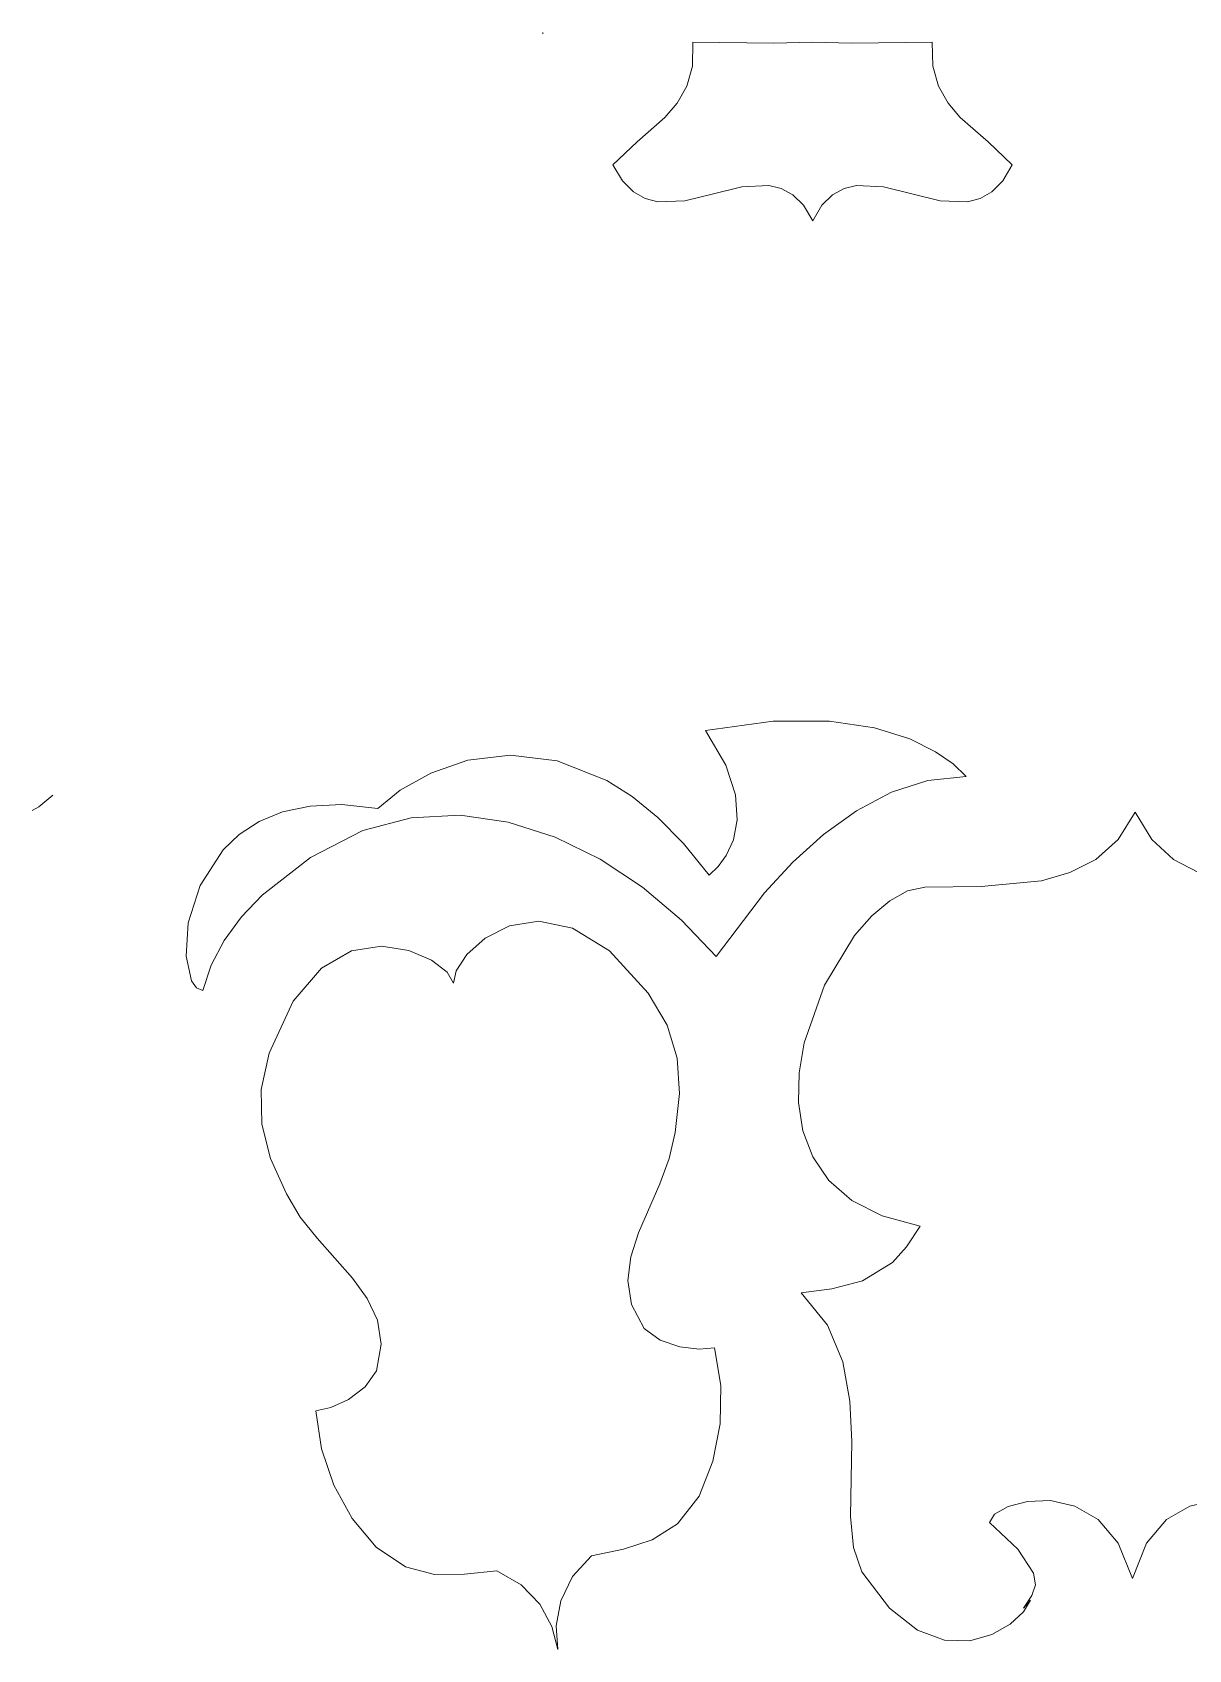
# Model space of a CAD drawing. Header units: millimetres. Extents: x -177 to 176, y -151 to 151.
# Drawn here: x -51.6 to -6.7, y -15.4 to 47.3 of the extents above; entities that cross this region are included whole.
import ezdxf

# ---------------------------------------------------------------- set-up
doc = ezdxf.new("R2010")
doc.units = ezdxf.units.MM
doc.header["$MEASUREMENT"] = 0
doc.layers.add('layer 1', color=7, linetype='Continuous')

msp = doc.modelspace()

# ---------------------------------------------------------------- linework, layer by layer
at = {"layer": 'layer 1', "color": 1, "lineweight": 9}
msp.add_open_spline([(-31.8044, 47.3169), (-31.8044, 47.3169), (-31.8044, 47.262), (-31.8044, 47.262)], degree=3, dxfattribs=at)
for points, knots in [([(-21.3366, 40.0088), (-21.3366, 40.0088), (-20.9756, 40.6065), (-20.9756, 40.6065), (-20.9756, 40.6065), (-20.9756, 40.6065), (-20.5668, 41.0165), (-20.5668, 41.0165), (-20.5668, 41.0165), (-20.5668, 41.0165), (-20.117, 41.2656), (-20.117, 41.2656), (-20.117, 41.2656), (-20.117, 41.2656), (-19.6329, 41.3813), (-19.6329, 41.3813), (-19.6329, 41.3813), (-19.6329, 41.3813), (-18.5884, 41.3195), (-18.5884, 41.3195), (-18.5884, 41.3195), (-18.5884, 41.3195), (-17.4872, 41.0472), (-17.4872, 41.0472), (-17.4872, 41.0472), (-17.4872, 41.0472), (-16.3827, 40.7809), (-16.3827, 40.7809), (-16.3827, 40.7809), (-16.3827, 40.7809), (-15.3293, 40.7368), (-15.3293, 40.7368), (-15.3293, 40.7368), (-15.3293, 40.7368), (-14.8381, 40.8655), (-14.8381, 40.8655), (-14.8381, 40.8655), (-14.8381, 40.8655), (-14.3799, 41.1308), (-14.3799, 41.1308), (-14.3799, 41.1308), (-14.3799, 41.1308), (-13.9613, 41.5596), (-13.9613, 41.5596), (-13.9613, 41.5596), (-13.9613, 41.5596), (-13.589, 42.1794), (-13.589, 42.1794), (-13.589, 42.1794), (-13.589, 42.1794), (-14.5275, 43.0745), (-14.5275, 43.0745), (-14.5275, 43.0745), (-14.5275, 43.0745), (-15.6085, 44.0145), (-15.6085, 44.0145), (-15.6085, 44.0145), (-15.6085, 44.0145), (-16.085, 44.5719), (-16.085, 44.5719), (-16.085, 44.5719), (-16.085, 44.5719), (-16.456, 45.2252), (-16.456, 45.2252), (-16.456, 45.2252), (-16.456, 45.2252), (-16.6745, 46.0027), (-16.6745, 46.0027), (-16.6745, 46.0027), (-16.6745, 46.0027), (-16.6934, 46.9322), (-16.6934, 46.9322), (-16.6934, 46.9322), (-16.6934, 46.9322), (-19.8325, 46.8959), (-19.8325, 46.8959), (-19.8325, 46.8959), (-19.8325, 46.8959), (-21.3366, 46.9322), (-21.3366, 46.9322), (-21.3366, 46.9322), (-21.3366, 46.9322), (-22.8427, 46.8959), (-22.8427, 46.8959), (-22.8427, 46.8959), (-22.8427, 46.8959), (-25.9839, 46.9322), (-25.9839, 46.9322), (-25.9839, 46.9322), (-25.9839, 46.9322), (-26.003, 46.0027), (-26.003, 46.0027), (-26.003, 46.0027), (-26.003, 46.0027), (-26.2215, 45.2252), (-26.2215, 45.2252), (-26.2215, 45.2252), (-26.2215, 45.2252), (-26.5926, 44.5719), (-26.5926, 44.5719), (-26.5926, 44.5719), (-26.5926, 44.5719), (-27.069, 44.0145), (-27.069, 44.0145), (-27.069, 44.0145), (-27.069, 44.0145), (-28.1502, 43.0745), (-28.1502, 43.0745), (-28.1502, 43.0745), (-28.1502, 43.0745), (-29.0886, 42.1794), (-29.0886, 42.1794), (-29.0886, 42.1794), (-29.0886, 42.1794), (-28.7161, 41.5596), (-28.7161, 41.5596), (-28.7161, 41.5596), (-28.7161, 41.5596), (-28.2974, 41.1308), (-28.2974, 41.1308), (-28.2974, 41.1308), (-28.2974, 41.1308), (-27.839, 40.8655), (-27.839, 40.8655), (-27.839, 40.8655), (-27.839, 40.8655), (-27.3477, 40.7368), (-27.3477, 40.7368), (-27.3477, 40.7368), (-27.3477, 40.7368), (-26.2935, 40.7809), (-26.2935, 40.7809), (-26.2935, 40.7809), (-26.2935, 40.7809), (-25.1883, 41.0472), (-25.1883, 41.0472), (-25.1883, 41.0472), (-25.1883, 41.0472), (-24.0861, 41.3195), (-24.0861, 41.3195), (-24.0861, 41.3195), (-24.0861, 41.3195), (-23.041, 41.3813), (-23.041, 41.3813), (-23.041, 41.3813), (-23.041, 41.3813), (-22.5567, 41.2656), (-22.5567, 41.2656), (-22.5567, 41.2656), (-22.5567, 41.2656), (-22.1064, 41.0165), (-22.1064, 41.0165), (-22.1064, 41.0165), (-22.1064, 41.0165), (-21.6975, 40.6065), (-21.6975, 40.6065), (-21.6975, 40.6065), (-21.6975, 40.6065), (-21.3366, 40.0088), (-21.3366, 40.0088), (-21.3366, 40.0088), (-21.3366, 40.0088), (-21.3366, 40.0088), (-21.3366, 40.0088)], [0, 0, 0, 0, 0.0238095, 0.0238095, 0.0238095, 0.0238095, 0.047619, 0.047619, 0.047619, 0.047619, 0.0714286, 0.0714286, 0.0714286, 0.0714286, 0.0952381, 0.0952381, 0.0952381, 0.0952381, 0.1190476, 0.1190476, 0.1190476, 0.1190476, 0.1428571, 0.1428571, 0.1428571, 0.1428571, 0.1666667, 0.1666667, 0.1666667, 0.1666667, 0.1904762, 0.1904762, 0.1904762, 0.1904762, 0.2142857, 0.2142857, 0.2142857, 0.2142857, 0.2380952, 0.2380952, 0.2380952, 0.2380952, 0.2619048, 0.2619048, 0.2619048, 0.2619048, 0.2857143, 0.2857143, 0.2857143, 0.2857143, 0.3095238, 0.3095238, 0.3095238, 0.3095238, 0.3333333, 0.3333333, 0.3333333, 0.3333333, 0.3571429, 0.3571429, 0.3571429, 0.3571429, 0.3809524, 0.3809524, 0.3809524, 0.3809524, 0.4047619, 0.4047619, 0.4047619, 0.4047619, 0.4285714, 0.4285714, 0.4285714, 0.4285714, 0.452381, 0.452381, 0.452381, 0.452381, 0.4761905, 0.4761905, 0.4761905, 0.4761905, 0.5, 0.5, 0.5, 0.5, 0.5238095, 0.5238095, 0.5238095, 0.5238095, 0.547619, 0.547619, 0.547619, 0.547619, 0.5714286, 0.5714286, 0.5714286, 0.5714286, 0.5952381, 0.5952381, 0.5952381, 0.5952381, 0.6190476, 0.6190476, 0.6190476, 0.6190476, 0.6428571, 0.6428571, 0.6428571, 0.6428571, 0.6666667, 0.6666667, 0.6666667, 0.6666667, 0.6904762, 0.6904762, 0.6904762, 0.6904762, 0.7142857, 0.7142857, 0.7142857, 0.7142857, 0.7380952, 0.7380952, 0.7380952, 0.7380952, 0.7619048, 0.7619048, 0.7619048, 0.7619048, 0.7857143, 0.7857143, 0.7857143, 0.7857143, 0.8095238, 0.8095238, 0.8095238, 0.8095238, 0.8333333, 0.8333333, 0.8333333, 0.8333333, 0.8571429, 0.8571429, 0.8571429, 0.8571429, 0.8809524, 0.8809524, 0.8809524, 0.8809524, 0.9047619, 0.9047619, 0.9047619, 0.9047619, 0.9285714, 0.9285714, 0.9285714, 0.9285714, 0.952381, 0.952381, 0.952381, 0.952381, 1, 1, 1, 1]), ([(-15.3852, 18.4433), (-15.3852, 18.4433), (-16.8635, 18.2932), (-16.8635, 18.2932), (-16.8635, 18.2932), (-16.8635, 18.2932), (-18.2837, 17.8356), (-18.2837, 17.8356), (-18.2837, 17.8356), (-18.2837, 17.8356), (-19.6372, 17.1214), (-19.6372, 17.1214), (-19.6372, 17.1214), (-19.6372, 17.1214), (-20.9144, 16.2005), (-20.9144, 16.2005), (-20.9144, 16.2005), (-20.9144, 16.2005), (-22.1068, 15.1241), (-22.1068, 15.1241), (-22.1068, 15.1241), (-22.1068, 15.1241), (-23.205, 13.9421), (-23.205, 13.9421), (-23.205, 13.9421), (-23.205, 13.9421), (-25.0836, 11.4646), (-25.0836, 11.4646), (-25.0836, 11.4646), (-25.0836, 11.4646), (-26.4309, 12.8806), (-26.4309, 12.8806), (-26.4309, 12.8806), (-26.4309, 12.8806), (-27.9404, 14.1529), (-27.9404, 14.1529), (-27.9404, 14.1529), (-27.9404, 14.1529), (-29.5832, 15.2384), (-29.5832, 15.2384), (-29.5832, 15.2384), (-29.5832, 15.2384), (-31.3305, 16.0941), (-31.3305, 16.0941), (-31.3305, 16.0941), (-31.3305, 16.0941), (-33.1539, 16.6768), (-33.1539, 16.6768), (-33.1539, 16.6768), (-33.1539, 16.6768), (-35.0244, 16.9433), (-35.0244, 16.9433), (-35.0244, 16.9433), (-35.0244, 16.9433), (-36.9138, 16.8505), (-36.9138, 16.8505), (-36.9138, 16.8505), (-36.9138, 16.8505), (-38.7931, 16.3551), (-38.7931, 16.3551), (-38.7931, 16.3551), (-38.7931, 16.3551), (-40.8219, 15.3077), (-40.8219, 15.3077), (-40.8219, 15.3077), (-40.8219, 15.3077), (-42.7014, 13.8481), (-42.7014, 13.8481), (-42.7014, 13.8481), (-42.7014, 13.8481), (-43.5061, 12.9992), (-43.5061, 12.9992), (-43.5061, 12.9992), (-43.5061, 12.9992), (-44.1787, 12.0897), (-44.1787, 12.0897), (-44.1787, 12.0897), (-44.1787, 12.0897), (-44.6882, 11.134), (-44.6882, 11.134), (-44.6882, 11.134), (-44.6882, 11.134), (-45.0021, 10.146), (-45.0021, 10.146), (-45.0021, 10.146), (-45.0021, 10.146), (-45.2469, 10.2516), (-45.2469, 10.2516), (-45.2469, 10.2516), (-45.2469, 10.2516), (-45.4431, 10.5257), (-45.4431, 10.5257), (-45.4431, 10.5257), (-45.4431, 10.5257), (-45.6557, 11.4727), (-45.6557, 11.4727), (-45.6557, 11.4727), (-45.6557, 11.4727), (-45.5695, 12.7755), (-45.5695, 12.7755), (-45.5695, 12.7755), (-45.5695, 12.7755), (-45.1151, 14.2217), (-45.1151, 14.2217), (-45.1151, 14.2217), (-45.1151, 14.2217), (-44.2222, 15.5998), (-44.2222, 15.5998), (-44.2222, 15.5998), (-44.2222, 15.5998), (-43.5897, 16.1971), (-43.5897, 16.1971), (-43.5897, 16.1971), (-43.5897, 16.1971), (-42.8214, 16.6979), (-42.8214, 16.6979), (-42.8214, 16.6979), (-42.8214, 16.6979), (-41.9086, 17.0758), (-41.9086, 17.0758), (-41.9086, 17.0758), (-41.9086, 17.0758), (-40.8427, 17.3042), (-40.8427, 17.3042), (-40.8427, 17.3042), (-40.8427, 17.3042), (-39.6149, 17.3567), (-39.6149, 17.3567), (-39.6149, 17.3567), (-39.6149, 17.3567), (-38.2161, 17.2069), (-38.2161, 17.2069), (-38.2161, 17.2069), (-38.2161, 17.2069), (-37.3434, 17.9167), (-37.3434, 17.9167), (-37.3434, 17.9167), (-37.3434, 17.9167), (-36.1595, 18.5824), (-36.1595, 18.5824), (-36.1595, 18.5824), (-36.1595, 18.5824), (-34.7152, 19.0782), (-34.7152, 19.0782), (-34.7152, 19.0782), (-34.7152, 19.0782), (-33.0611, 19.279), (-33.0611, 19.279), (-33.0611, 19.279), (-33.0611, 19.279), (-31.2478, 19.0595), (-31.2478, 19.0595), (-31.2478, 19.0595), (-31.2478, 19.0595), (-29.3259, 18.2939), (-29.3259, 18.2939), (-29.3259, 18.2939), (-29.3259, 18.2939), (-28.34, 17.6674), (-28.34, 17.6674), (-28.34, 17.6674), (-28.34, 17.6674), (-27.346, 16.8574), (-27.346, 16.8574), (-27.346, 16.8574), (-27.346, 16.8574), (-26.3499, 15.8483), (-26.3499, 15.8483), (-26.3499, 15.8483), (-26.3499, 15.8483), (-25.3584, 14.6243), (-25.3584, 14.6243), (-25.3584, 14.6243), (-25.3584, 14.6243), (-24.9998, 14.9611), (-24.9998, 14.9611), (-24.9998, 14.9611), (-24.9998, 14.9611), (-24.6893, 15.3868), (-24.6893, 15.3868), (-24.6893, 15.3868), (-24.6893, 15.3868), (-24.4137, 15.989), (-24.4137, 15.989), (-24.4137, 15.989), (-24.4137, 15.989), (-24.2645, 16.7709), (-24.2645, 16.7709), (-24.2645, 16.7709), (-24.2645, 16.7709), (-24.3342, 17.7358), (-24.3342, 17.7358), (-24.3342, 17.7358), (-24.3342, 17.7358), (-24.7138, 18.8876), (-24.7138, 18.8876), (-24.7138, 18.8876), (-24.7138, 18.8876), (-25.4957, 20.2291), (-25.4957, 20.2291), (-25.4957, 20.2291), (-25.4957, 20.2291), (-22.8656, 20.5896), (-22.8656, 20.5896), (-22.8656, 20.5896), (-22.8656, 20.5896), (-20.6895, 20.5928), (-20.6895, 20.5928), (-20.6895, 20.5928), (-20.6895, 20.5928), (-18.9359, 20.3334), (-18.9359, 20.3334), (-18.9359, 20.3334), (-18.9359, 20.3334), (-17.5726, 19.9075), (-17.5726, 19.9075), (-17.5726, 19.9075), (-17.5726, 19.9075), (-16.5678, 19.41), (-16.5678, 19.41), (-16.5678, 19.41), (-16.5678, 19.41), (-15.8895, 18.9365), (-15.8895, 18.9365), (-15.8895, 18.9365), (-15.8895, 18.9365), (-15.3852, 18.4433), (-15.3852, 18.4433), (-15.3852, 18.4433), (-15.3852, 18.4433), (-15.3852, 18.4433), (-15.3852, 18.4433)], [0, 0, 0, 0, 0.0169492, 0.0169492, 0.0169492, 0.0169492, 0.0338983, 0.0338983, 0.0338983, 0.0338983, 0.0508475, 0.0508475, 0.0508475, 0.0508475, 0.0677966, 0.0677966, 0.0677966, 0.0677966, 0.0847458, 0.0847458, 0.0847458, 0.0847458, 0.1016949, 0.1016949, 0.1016949, 0.1016949, 0.1186441, 0.1186441, 0.1186441, 0.1186441, 0.1355932, 0.1355932, 0.1355932, 0.1355932, 0.1525424, 0.1525424, 0.1525424, 0.1525424, 0.1694915, 0.1694915, 0.1694915, 0.1694915, 0.1864407, 0.1864407, 0.1864407, 0.1864407, 0.2033898, 0.2033898, 0.2033898, 0.2033898, 0.220339, 0.220339, 0.220339, 0.220339, 0.2372881, 0.2372881, 0.2372881, 0.2372881, 0.2542373, 0.2542373, 0.2542373, 0.2542373, 0.2711864, 0.2711864, 0.2711864, 0.2711864, 0.2881356, 0.2881356, 0.2881356, 0.2881356, 0.3050847, 0.3050847, 0.3050847, 0.3050847, 0.3220339, 0.3220339, 0.3220339, 0.3220339, 0.3389831, 0.3389831, 0.3389831, 0.3389831, 0.3559322, 0.3559322, 0.3559322, 0.3559322, 0.3728814, 0.3728814, 0.3728814, 0.3728814, 0.3898305, 0.3898305, 0.3898305, 0.3898305, 0.4067797, 0.4067797, 0.4067797, 0.4067797, 0.4237288, 0.4237288, 0.4237288, 0.4237288, 0.440678, 0.440678, 0.440678, 0.440678, 0.4576271, 0.4576271, 0.4576271, 0.4576271, 0.4745763, 0.4745763, 0.4745763, 0.4745763, 0.4915254, 0.4915254, 0.4915254, 0.4915254, 0.5084746, 0.5084746, 0.5084746, 0.5084746, 0.5254237, 0.5254237, 0.5254237, 0.5254237, 0.5423729, 0.5423729, 0.5423729, 0.5423729, 0.559322, 0.559322, 0.559322, 0.559322, 0.5762712, 0.5762712, 0.5762712, 0.5762712, 0.5932203, 0.5932203, 0.5932203, 0.5932203, 0.6101695, 0.6101695, 0.6101695, 0.6101695, 0.6271186, 0.6271186, 0.6271186, 0.6271186, 0.6440678, 0.6440678, 0.6440678, 0.6440678, 0.6610169, 0.6610169, 0.6610169, 0.6610169, 0.6779661, 0.6779661, 0.6779661, 0.6779661, 0.6949153, 0.6949153, 0.6949153, 0.6949153, 0.7118644, 0.7118644, 0.7118644, 0.7118644, 0.7288136, 0.7288136, 0.7288136, 0.7288136, 0.7457627, 0.7457627, 0.7457627, 0.7457627, 0.7627119, 0.7627119, 0.7627119, 0.7627119, 0.779661, 0.779661, 0.779661, 0.779661, 0.7966102, 0.7966102, 0.7966102, 0.7966102, 0.8135593, 0.8135593, 0.8135593, 0.8135593, 0.8305085, 0.8305085, 0.8305085, 0.8305085, 0.8474576, 0.8474576, 0.8474576, 0.8474576, 0.8644068, 0.8644068, 0.8644068, 0.8644068, 0.8813559, 0.8813559, 0.8813559, 0.8813559, 0.8983051, 0.8983051, 0.8983051, 0.8983051, 0.9152542, 0.9152542, 0.9152542, 0.9152542, 0.9322034, 0.9322034, 0.9322034, 0.9322034, 0.9491525, 0.9491525, 0.9491525, 0.9491525, 0.9661017, 0.9661017, 0.9661017, 0.9661017, 1, 1, 1, 1]), ([(-51.6233, 17.1245), (-51.6233, 17.1245), (-51.3693, 17.2721), (-51.3693, 17.2721), (-51.3693, 17.2721), (-51.3693, 17.2721), (-50.8268, 17.7288), (-50.8268, 17.7288)], [0, 0, 0, 0, 0.3333333, 0.3333333, 0.3333333, 0.3333333, 1, 1, 1, 1]), ([(-8.826, 17.0696), (-8.826, 17.0696), (-8.1737, 16.0008), (-8.1737, 16.0008), (-8.1737, 16.0008), (-8.1737, 16.0008), (-7.3375, 15.234), (-7.3375, 15.234), (-7.3375, 15.234), (-7.3375, 15.234), (-6.3605, 14.7184), (-6.3605, 14.7184), (-6.3605, 14.7184), (-6.3605, 14.7184), (-5.285, 14.4045), (-5.285, 14.4045), (-5.285, 14.4045), (-5.285, 14.4045), (-3.0111, 14.1793), (-3.0111, 14.1793), (-3.0111, 14.1793), (-3.0111, 14.1793), (-0.8587, 14.1568), (-0.8587, 14.1568), (-0.8587, 14.1568), (-0.8587, 14.1568), (-0.1866, 14.01), (-0.1866, 14.01), (-0.1866, 14.01), (-0.1866, 14.01), (0.5087, 13.6262), (0.5087, 13.6262), (0.5087, 13.6262), (0.5087, 13.6262), (1.2037, 13.0371), (1.2037, 13.0371), (1.2037, 13.0371), (1.2037, 13.0371), (1.8742, 12.2742), (1.8742, 12.2742), (1.8742, 12.2742), (1.8742, 12.2742), (3.0464, 10.353), (3.0464, 10.353), (3.0464, 10.353), (3.0464, 10.353), (3.8344, 8.1137), (3.8344, 8.1137), (3.8344, 8.1137), (3.8344, 8.1137), (4.0245, 6.9535), (4.0245, 6.9535), (4.0245, 6.9535), (4.0245, 6.9535), (4.0472, 5.8081), (4.0472, 5.8081), (4.0472, 5.8081), (4.0472, 5.8081), (3.8783, 4.7091), (3.8783, 4.7091), (3.8783, 4.7091), (3.8783, 4.7091), (3.4936, 3.688), (3.4936, 3.688), (3.4936, 3.688), (3.4936, 3.688), (2.8699, 2.7761), (2.8699, 2.7761), (2.8699, 2.7761), (2.8699, 2.7761), (1.983, 2.0046), (1.983, 2.0046), (1.983, 2.0046), (1.983, 2.0046), (0.8089, 1.4055), (0.8089, 1.4055), (0.8089, 1.4055), (0.8089, 1.4055), (-0.676, 1.0098), (-0.676, 1.0098), (-0.676, 1.0098), (-0.676, 1.0098), (-0.1472, 0.1985), (-0.1472, 0.1985), (-0.1472, 0.1985), (-0.1472, 0.1985), (0.4061, -0.404), (0.4061, -0.404), (0.4061, -0.404), (0.4061, -0.404), (1.5645, -1.1222), (1.5645, -1.1222), (1.5645, -1.1222), (1.5645, -1.1222), (2.7592, -1.4234), (2.7592, -1.4234), (2.7592, -1.4234), (2.7592, -1.4234), (3.9495, -1.5852), (3.9495, -1.5852), (3.9495, -1.5852), (3.9495, -1.5852), (2.9281, -2.8359), (2.9281, -2.8359), (2.9281, -2.8359), (2.9281, -2.8359), (2.333, -4.2609), (2.333, -4.2609), (2.333, -4.2609), (2.333, -4.2609), (2.0547, -5.7884), (2.0547, -5.7884), (2.0547, -5.7884), (2.0547, -5.7884), (1.9838, -7.3447), (1.9838, -7.3447), (1.9838, -7.3447), (1.9838, -7.3447), (2.0269, -10.2552), (2.0269, -10.2552), (2.0269, -10.2552), (2.0269, -10.2552), (1.9218, -11.4635), (1.9218, -11.4635), (1.9218, -11.4635), (1.9218, -11.4635), (1.5867, -12.4103), (1.5867, -12.4103), (1.5867, -12.4103), (1.5867, -12.4103), (0.5141, -13.8149), (0.5141, -13.8149), (0.5141, -13.8149), (0.5141, -13.8149), (-0.5675, -14.6628), (-0.5675, -14.6628), (-0.5675, -14.6628), (-0.5675, -14.6628), (-1.6167, -15.0511), (-1.6167, -15.0511), (-1.6167, -15.0511), (-1.6167, -15.0511), (-2.593, -15.0773), (-2.593, -15.0773), (-2.593, -15.0773), (-2.593, -15.0773), (-3.4557, -14.8389), (-3.4557, -14.8389), (-3.4557, -14.8389), (-3.4557, -14.8389), (-4.1637, -14.4329), (-4.1637, -14.4329), (-4.1637, -14.4329), (-4.1637, -14.4329), (-4.6761, -13.9573), (-4.6761, -13.9573), (-4.6761, -13.9573), (-4.6761, -13.9573), (-4.9522, -13.5092), (-4.9522, -13.5092), (-4.9522, -13.5092), (-4.9522, -13.5092), (-4.6762, -13.8174), (-4.6762, -13.8174), (-4.6762, -13.8174), (-4.6762, -13.8174), (-5.0071, -13.3169), (-5.0071, -13.3169), (-5.0071, -13.3169), (-5.0071, -13.3169), (-5.1521, -12.9077), (-5.1521, -12.9077), (-5.1521, -12.9077), (-5.1521, -12.9077), (-5.0667, -12.452), (-5.0667, -12.452), (-5.0667, -12.452), (-5.0667, -12.452), (-4.4648, -11.5262), (-4.4648, -11.5262), (-4.4648, -11.5262), (-4.4648, -11.5262), (-3.3587, -10.487), (-3.3587, -10.487), (-3.3587, -10.487), (-3.3587, -10.487), (-3.5612, -10.1661), (-3.5612, -10.1661), (-3.5612, -10.1661), (-3.5612, -10.1661), (-4.0874, -9.8701), (-4.0874, -9.8701), (-4.0874, -9.8701), (-4.0874, -9.8701), (-4.8461, -9.6708), (-4.8461, -9.6708), (-4.8461, -9.6708), (-4.8461, -9.6708), (-5.7456, -9.6409), (-5.7456, -9.6409), (-5.7456, -9.6409), (-5.7456, -9.6409), (-6.695, -9.8523), (-6.695, -9.8523), (-6.695, -9.8523), (-6.695, -9.8523), (-7.603, -10.3774), (-7.603, -10.3774), (-7.603, -10.3774), (-7.603, -10.3774), (-8.3779, -11.2883), (-8.3779, -11.2883), (-8.3779, -11.2883), (-8.3779, -11.2883), (-8.9289, -12.6575), (-8.9289, -12.6575), (-8.9289, -12.6575), (-8.9289, -12.6575), (-9.4788, -11.2883), (-9.4788, -11.2883), (-9.4788, -11.2883), (-9.4788, -11.2883), (-10.2516, -10.3774), (-10.2516, -10.3774), (-10.2516, -10.3774), (-10.2516, -10.3774), (-11.1563, -9.8523), (-11.1563, -9.8523), (-11.1563, -9.8523), (-11.1563, -9.8523), (-12.1019, -9.6409), (-12.1019, -9.6409), (-12.1019, -9.6409), (-12.1019, -9.6409), (-12.9977, -9.6708), (-12.9977, -9.6708), (-12.9977, -9.6708), (-12.9977, -9.6708), (-13.753, -9.8701), (-13.753, -9.8701), (-13.753, -9.8701), (-13.753, -9.8701), (-14.2768, -10.1661), (-14.2768, -10.1661), (-14.2768, -10.1661), (-14.2768, -10.1661), (-14.4786, -10.487), (-14.4786, -10.487), (-14.4786, -10.487), (-14.4786, -10.487), (-13.3725, -11.5262), (-13.3725, -11.5262), (-13.3725, -11.5262), (-13.3725, -11.5262), (-12.7706, -12.452), (-12.7706, -12.452), (-12.7706, -12.452), (-12.7706, -12.452), (-12.6851, -12.9077), (-12.6851, -12.9077), (-12.6851, -12.9077), (-12.6851, -12.9077), (-12.8302, -13.3169), (-12.8302, -13.3169), (-12.8302, -13.3169), (-12.8302, -13.3169), (-13.1612, -13.8174), (-13.1612, -13.8174), (-13.1612, -13.8174), (-13.1612, -13.8174), (-12.8851, -13.5092), (-12.8851, -13.5092), (-12.8851, -13.5092), (-12.8851, -13.5092), (-13.1612, -13.9573), (-13.1612, -13.9573), (-13.1612, -13.9573), (-13.1612, -13.9573), (-13.6736, -14.4329), (-13.6736, -14.4329), (-13.6736, -14.4329), (-13.6736, -14.4329), (-14.3816, -14.8389), (-14.3816, -14.8389), (-14.3816, -14.8389), (-14.3816, -14.8389), (-15.2441, -15.0773), (-15.2441, -15.0773), (-15.2441, -15.0773), (-15.2441, -15.0773), (-16.2205, -15.0511), (-16.2205, -15.0511), (-16.2205, -15.0511), (-16.2205, -15.0511), (-17.2699, -14.6628), (-17.2699, -14.6628), (-17.2699, -14.6628), (-17.2699, -14.6628), (-18.3513, -13.8149), (-18.3513, -13.8149), (-18.3513, -13.8149), (-18.3513, -13.8149), (-19.424, -12.4103), (-19.424, -12.4103), (-19.424, -12.4103), (-19.424, -12.4103), (-19.759, -11.4635), (-19.759, -11.4635), (-19.759, -11.4635), (-19.759, -11.4635), (-19.8639, -10.2552), (-19.8639, -10.2552), (-19.8639, -10.2552), (-19.8639, -10.2552), (-19.8211, -7.3447), (-19.8211, -7.3447), (-19.8211, -7.3447), (-19.8211, -7.3447), (-19.892, -5.7884), (-19.892, -5.7884), (-19.892, -5.7884), (-19.892, -5.7884), (-20.1704, -4.2609), (-20.1704, -4.2609), (-20.1704, -4.2609), (-20.1704, -4.2609), (-20.7652, -2.8359), (-20.7652, -2.8359), (-20.7652, -2.8359), (-20.7652, -2.8359), (-21.7868, -1.5852), (-21.7868, -1.5852), (-21.7868, -1.5852), (-21.7868, -1.5852), (-20.5965, -1.4234), (-20.5965, -1.4234), (-20.5965, -1.4234), (-20.5965, -1.4234), (-19.4017, -1.1222), (-19.4017, -1.1222), (-19.4017, -1.1222), (-19.4017, -1.1222), (-18.2433, -0.404), (-18.2433, -0.404), (-18.2433, -0.404), (-18.2433, -0.404), (-17.6901, 0.1985), (-17.6901, 0.1985), (-17.6901, 0.1985), (-17.6901, 0.1985), (-17.1611, 1.0098), (-17.1611, 1.0098), (-17.1611, 1.0098), (-17.1611, 1.0098), (-18.6462, 1.4055), (-18.6462, 1.4055), (-18.6462, 1.4055), (-18.6462, 1.4055), (-19.8202, 2.0046), (-19.8202, 2.0046), (-19.8202, 2.0046), (-19.8202, 2.0046), (-20.7072, 2.7761), (-20.7072, 2.7761), (-20.7072, 2.7761), (-20.7072, 2.7761), (-21.3311, 3.688), (-21.3311, 3.688), (-21.3311, 3.688), (-21.3311, 3.688), (-21.7154, 4.7091), (-21.7154, 4.7091), (-21.7154, 4.7091), (-21.7154, 4.7091), (-21.8844, 5.8081), (-21.8844, 5.8081), (-21.8844, 5.8081), (-21.8844, 5.8081), (-21.8618, 6.9535), (-21.8618, 6.9535), (-21.8618, 6.9535), (-21.8618, 6.9535), (-21.6715, 8.1137), (-21.6715, 8.1137), (-21.6715, 8.1137), (-21.6715, 8.1137), (-20.8836, 10.353), (-20.8836, 10.353), (-20.8836, 10.353), (-20.8836, 10.353), (-19.7114, 12.2742), (-19.7114, 12.2742), (-19.7114, 12.2742), (-19.7114, 12.2742), (-19.041, 13.0371), (-19.041, 13.0371), (-19.041, 13.0371), (-19.041, 13.0371), (-18.3461, 13.6262), (-18.3461, 13.6262), (-18.3461, 13.6262), (-18.3461, 13.6262), (-17.6506, 14.01), (-17.6506, 14.01), (-17.6506, 14.01), (-17.6506, 14.01), (-16.9787, 14.1568), (-16.9787, 14.1568), (-16.9787, 14.1568), (-16.9787, 14.1568), (-14.7973, 14.1793), (-14.7973, 14.1793), (-14.7973, 14.1793), (-14.7973, 14.1793), (-12.4596, 14.4045), (-12.4596, 14.4045), (-12.4596, 14.4045), (-12.4596, 14.4045), (-11.3502, 14.7184), (-11.3502, 14.7184), (-11.3502, 14.7184), (-11.3502, 14.7184), (-10.3433, 15.234), (-10.3433, 15.234), (-10.3433, 15.234), (-10.3433, 15.234), (-9.4863, 16.0008), (-9.4863, 16.0008), (-9.4863, 16.0008), (-9.4863, 16.0008), (-8.826, 17.0696), (-8.826, 17.0696), (-8.826, 17.0696), (-8.826, 17.0696), (-8.826, 17.0696), (-8.826, 17.0696)], [0, 0, 0, 0, 0.0090909, 0.0090909, 0.0090909, 0.0090909, 0.0181818, 0.0181818, 0.0181818, 0.0181818, 0.0272727, 0.0272727, 0.0272727, 0.0272727, 0.0363636, 0.0363636, 0.0363636, 0.0363636, 0.0454545, 0.0454545, 0.0454545, 0.0454545, 0.0545455, 0.0545455, 0.0545455, 0.0545455, 0.0636364, 0.0636364, 0.0636364, 0.0636364, 0.0727273, 0.0727273, 0.0727273, 0.0727273, 0.0818182, 0.0818182, 0.0818182, 0.0818182, 0.0909091, 0.0909091, 0.0909091, 0.0909091, 0.1, 0.1, 0.1, 0.1, 0.1090909, 0.1090909, 0.1090909, 0.1090909, 0.1181818, 0.1181818, 0.1181818, 0.1181818, 0.1272727, 0.1272727, 0.1272727, 0.1272727, 0.1363636, 0.1363636, 0.1363636, 0.1363636, 0.1454545, 0.1454545, 0.1454545, 0.1454545, 0.1545455, 0.1545455, 0.1545455, 0.1545455, 0.1636364, 0.1636364, 0.1636364, 0.1636364, 0.1727273, 0.1727273, 0.1727273, 0.1727273, 0.1818182, 0.1818182, 0.1818182, 0.1818182, 0.1909091, 0.1909091, 0.1909091, 0.1909091, 0.2, 0.2, 0.2, 0.2, 0.2090909, 0.2090909, 0.2090909, 0.2090909, 0.2181818, 0.2181818, 0.2181818, 0.2181818, 0.2272727, 0.2272727, 0.2272727, 0.2272727, 0.2363636, 0.2363636, 0.2363636, 0.2363636, 0.2454545, 0.2454545, 0.2454545, 0.2454545, 0.2545455, 0.2545455, 0.2545455, 0.2545455, 0.2636364, 0.2636364, 0.2636364, 0.2636364, 0.2727273, 0.2727273, 0.2727273, 0.2727273, 0.2818182, 0.2818182, 0.2818182, 0.2818182, 0.2909091, 0.2909091, 0.2909091, 0.2909091, 0.3, 0.3, 0.3, 0.3, 0.3090909, 0.3090909, 0.3090909, 0.3090909, 0.3181818, 0.3181818, 0.3181818, 0.3181818, 0.3272727, 0.3272727, 0.3272727, 0.3272727, 0.3363636, 0.3363636, 0.3363636, 0.3363636, 0.3454545, 0.3454545, 0.3454545, 0.3454545, 0.3545455, 0.3545455, 0.3545455, 0.3545455, 0.3636364, 0.3636364, 0.3636364, 0.3636364, 0.3727273, 0.3727273, 0.3727273, 0.3727273, 0.3818182, 0.3818182, 0.3818182, 0.3818182, 0.3909091, 0.3909091, 0.3909091, 0.3909091, 0.4, 0.4, 0.4, 0.4, 0.4090909, 0.4090909, 0.4090909, 0.4090909, 0.4181818, 0.4181818, 0.4181818, 0.4181818, 0.4272727, 0.4272727, 0.4272727, 0.4272727, 0.4363636, 0.4363636, 0.4363636, 0.4363636, 0.4454545, 0.4454545, 0.4454545, 0.4454545, 0.4545455, 0.4545455, 0.4545455, 0.4545455, 0.4636364, 0.4636364, 0.4636364, 0.4636364, 0.4727273, 0.4727273, 0.4727273, 0.4727273, 0.4818182, 0.4818182, 0.4818182, 0.4818182, 0.4909091, 0.4909091, 0.4909091, 0.4909091, 0.5, 0.5, 0.5, 0.5, 0.5090909, 0.5090909, 0.5090909, 0.5090909, 0.5181818, 0.5181818, 0.5181818, 0.5181818, 0.5272727, 0.5272727, 0.5272727, 0.5272727, 0.5363636, 0.5363636, 0.5363636, 0.5363636, 0.5454545, 0.5454545, 0.5454545, 0.5454545, 0.5545455, 0.5545455, 0.5545455, 0.5545455, 0.5636364, 0.5636364, 0.5636364, 0.5636364, 0.5727273, 0.5727273, 0.5727273, 0.5727273, 0.5818182, 0.5818182, 0.5818182, 0.5818182, 0.5909091, 0.5909091, 0.5909091, 0.5909091, 0.6, 0.6, 0.6, 0.6, 0.6090909, 0.6090909, 0.6090909, 0.6090909, 0.6181818, 0.6181818, 0.6181818, 0.6181818, 0.6272727, 0.6272727, 0.6272727, 0.6272727, 0.6363636, 0.6363636, 0.6363636, 0.6363636, 0.6454545, 0.6454545, 0.6454545, 0.6454545, 0.6545455, 0.6545455, 0.6545455, 0.6545455, 0.6636364, 0.6636364, 0.6636364, 0.6636364, 0.6727273, 0.6727273, 0.6727273, 0.6727273, 0.6818182, 0.6818182, 0.6818182, 0.6818182, 0.6909091, 0.6909091, 0.6909091, 0.6909091, 0.7, 0.7, 0.7, 0.7, 0.7090909, 0.7090909, 0.7090909, 0.7090909, 0.7181818, 0.7181818, 0.7181818, 0.7181818, 0.7272727, 0.7272727, 0.7272727, 0.7272727, 0.7363636, 0.7363636, 0.7363636, 0.7363636, 0.7454545, 0.7454545, 0.7454545, 0.7454545, 0.7545455, 0.7545455, 0.7545455, 0.7545455, 0.7636364, 0.7636364, 0.7636364, 0.7636364, 0.7727273, 0.7727273, 0.7727273, 0.7727273, 0.7818182, 0.7818182, 0.7818182, 0.7818182, 0.7909091, 0.7909091, 0.7909091, 0.7909091, 0.8, 0.8, 0.8, 0.8, 0.8090909, 0.8090909, 0.8090909, 0.8090909, 0.8181818, 0.8181818, 0.8181818, 0.8181818, 0.8272727, 0.8272727, 0.8272727, 0.8272727, 0.8363636, 0.8363636, 0.8363636, 0.8363636, 0.8454545, 0.8454545, 0.8454545, 0.8454545, 0.8545455, 0.8545455, 0.8545455, 0.8545455, 0.8636364, 0.8636364, 0.8636364, 0.8636364, 0.8727273, 0.8727273, 0.8727273, 0.8727273, 0.8818182, 0.8818182, 0.8818182, 0.8818182, 0.8909091, 0.8909091, 0.8909091, 0.8909091, 0.9, 0.9, 0.9, 0.9, 0.9090909, 0.9090909, 0.9090909, 0.9090909, 0.9181818, 0.9181818, 0.9181818, 0.9181818, 0.9272727, 0.9272727, 0.9272727, 0.9272727, 0.9363636, 0.9363636, 0.9363636, 0.9363636, 0.9454545, 0.9454545, 0.9454545, 0.9454545, 0.9545455, 0.9545455, 0.9545455, 0.9545455, 0.9636364, 0.9636364, 0.9636364, 0.9636364, 0.9727273, 0.9727273, 0.9727273, 0.9727273, 0.9818182, 0.9818182, 0.9818182, 0.9818182, 1, 1, 1, 1]), ([(-35.2772, 10.4298), (-35.2772, 10.4298), (-35.1758, 10.9078), (-35.1758, 10.9078), (-35.1758, 10.9078), (-35.1758, 10.9078), (-34.7541, 11.5394), (-34.7541, 11.5394), (-34.7541, 11.5394), (-34.7541, 11.5394), (-34.0518, 12.1726), (-34.0518, 12.1726), (-34.0518, 12.1726), (-34.0518, 12.1726), (-33.1084, 12.6551), (-33.1084, 12.6551), (-33.1084, 12.6551), (-33.1084, 12.6551), (-31.9636, 12.8351), (-31.9636, 12.8351), (-31.9636, 12.8351), (-31.9636, 12.8351), (-30.657, 12.5608), (-30.657, 12.5608), (-30.657, 12.5608), (-30.657, 12.5608), (-29.2284, 11.6798), (-29.2284, 11.6798), (-29.2284, 11.6798), (-29.2284, 11.6798), (-27.717, 10.0404), (-27.717, 10.0404), (-27.717, 10.0404), (-27.717, 10.0404), (-26.9848, 8.7981), (-26.9848, 8.7981), (-26.9848, 8.7981), (-26.9848, 8.7981), (-26.5986, 7.5172), (-26.5986, 7.5172), (-26.5986, 7.5172), (-26.5986, 7.5172), (-26.5102, 6.1488), (-26.5102, 6.1488), (-26.5102, 6.1488), (-26.5102, 6.1488), (-26.6702, 4.6434), (-26.6702, 4.6434), (-26.6702, 4.6434), (-26.6702, 4.6434), (-26.902, 3.6287), (-26.902, 3.6287), (-26.902, 3.6287), (-26.902, 3.6287), (-27.2703, 2.646), (-27.2703, 2.646), (-27.2703, 2.646), (-27.2703, 2.646), (-28.0977, 0.7487), (-28.0977, 0.7487), (-28.0977, 0.7487), (-28.0977, 0.7487), (-28.3967, -0.1796), (-28.3967, -0.1796), (-28.3967, -0.1796), (-28.3967, -0.1796), (-28.513, -1.1035), (-28.513, -1.1035), (-28.513, -1.1035), (-28.513, -1.1035), (-28.3668, -2.0299), (-28.3668, -2.0299), (-28.3668, -2.0299), (-28.3668, -2.0299), (-27.8779, -2.9656), (-27.8779, -2.9656), (-27.8779, -2.9656), (-27.8779, -2.9656), (-27.2596, -3.4194), (-27.2596, -3.4194), (-27.2596, -3.4194), (-27.2596, -3.4194), (-26.4964, -3.6782), (-26.4964, -3.6782), (-26.4964, -3.6782), (-26.4964, -3.6782), (-25.7419, -3.7671), (-25.7419, -3.7671), (-25.7419, -3.7671), (-25.7419, -3.7671), (-25.1501, -3.7118), (-25.1501, -3.7118), (-25.1501, -3.7118), (-25.1501, -3.7118), (-24.9079, -5.1793), (-24.9079, -5.1793), (-24.9079, -5.1793), (-24.9079, -5.1793), (-24.9286, -6.6679), (-24.9286, -6.6679), (-24.9286, -6.6679), (-24.9286, -6.6679), (-25.209, -8.1174), (-25.209, -8.1174), (-25.209, -8.1174), (-25.209, -8.1174), (-25.7461, -9.4676), (-25.7461, -9.4676), (-25.7461, -9.4676), (-25.7461, -9.4676), (-26.589, -10.5415), (-26.589, -10.5415), (-26.589, -10.5415), (-26.589, -10.5415), (-27.5714, -11.1678), (-27.5714, -11.1678), (-27.5714, -11.1678), (-27.5714, -11.1678), (-28.6856, -11.5219), (-28.6856, -11.5219), (-28.6856, -11.5219), (-28.6856, -11.5219), (-29.9235, -11.7792), (-29.9235, -11.7792), (-29.9235, -11.7792), (-29.9235, -11.7792), (-30.6555, -12.5909), (-30.6555, -12.5909), (-30.6555, -12.5909), (-30.6555, -12.5909), (-31.1059, -13.5264), (-31.1059, -13.5264), (-31.1059, -13.5264), (-31.1059, -13.5264), (-31.2918, -14.4994), (-31.2918, -14.4994), (-31.2918, -14.4994), (-31.2918, -14.4994), (-31.2297, -15.4239), (-31.2297, -15.4239), (-31.2297, -15.4239), (-31.2297, -15.4239), (-31.4555, -14.5252), (-31.4555, -14.5252), (-31.4555, -14.5252), (-31.4555, -14.5252), (-31.9303, -13.6569), (-31.9303, -13.6569), (-31.9303, -13.6569), (-31.9303, -13.6569), (-32.6454, -12.906), (-32.6454, -12.906), (-32.6454, -12.906), (-32.6454, -12.906), (-33.5915, -12.3602), (-33.5915, -12.3602), (-33.5915, -12.3602), (-33.5915, -12.3602), (-34.8483, -12.4979), (-34.8483, -12.4979), (-34.8483, -12.4979), (-34.8483, -12.4979), (-36.0172, -12.5054), (-36.0172, -12.5054), (-36.0172, -12.5054), (-36.0172, -12.5054), (-37.1451, -12.2134), (-37.1451, -12.2134), (-37.1451, -12.2134), (-37.1451, -12.2134), (-38.2785, -11.4525), (-38.2785, -11.4525), (-38.2785, -11.4525), (-38.2785, -11.4525), (-39.2065, -10.3344), (-39.2065, -10.3344), (-39.2065, -10.3344), (-39.2065, -10.3344), (-39.9214, -9.0426), (-39.9214, -9.0426), (-39.9214, -9.0426), (-39.9214, -9.0426), (-40.4011, -7.6332), (-40.4011, -7.6332), (-40.4011, -7.6332), (-40.4011, -7.6332), (-40.6242, -6.1627), (-40.6242, -6.1627), (-40.6242, -6.1627), (-40.6242, -6.1627), (-40.0443, -6.0323), (-40.0443, -6.0323), (-40.0443, -6.0323), (-40.0443, -6.0323), (-39.3542, -5.7145), (-39.3542, -5.7145), (-39.3542, -5.7145), (-39.3542, -5.7145), (-38.7083, -5.2327), (-38.7083, -5.2327), (-38.7083, -5.2327), (-38.7083, -5.2327), (-38.2606, -4.6103), (-38.2606, -4.6103), (-38.2606, -4.6103), (-38.2606, -4.6103), (-38.0847, -3.569), (-38.0847, -3.569), (-38.0847, -3.569), (-38.0847, -3.569), (-38.2319, -2.6427), (-38.2319, -2.6427), (-38.2319, -2.6427), (-38.2319, -2.6427), (-38.628, -1.8001), (-38.628, -1.8001), (-38.628, -1.8001), (-38.628, -1.8001), (-39.1991, -1.0097), (-39.1991, -1.0097), (-39.1991, -1.0097), (-39.1991, -1.0097), (-40.5723, 0.5391), (-40.5723, 0.5391), (-40.5723, 0.5391), (-40.5723, 0.5391), (-41.2264, 1.3599), (-41.2264, 1.3599), (-41.2264, 1.3599), (-41.2264, 1.3599), (-41.76, 2.2534), (-41.76, 2.2534), (-41.76, 2.2534), (-41.76, 2.2534), (-42.3775, 3.6356), (-42.3775, 3.6356), (-42.3775, 3.6356), (-42.3775, 3.6356), (-42.7162, 4.9646), (-42.7162, 4.9646), (-42.7162, 4.9646), (-42.7162, 4.9646), (-42.745, 6.3018), (-42.745, 6.3018), (-42.745, 6.3018), (-42.745, 6.3018), (-42.4323, 7.7098), (-42.4323, 7.7098), (-42.4323, 7.7098), (-42.4323, 7.7098), (-41.498, 9.7366), (-41.498, 9.7366), (-41.498, 9.7366), (-41.498, 9.7366), (-40.4017, 11.0175), (-40.4017, 11.0175), (-40.4017, 11.0175), (-40.4017, 11.0175), (-39.2303, 11.6842), (-39.2303, 11.6842), (-39.2303, 11.6842), (-39.2303, 11.6842), (-38.07, 11.8693), (-38.07, 11.8693), (-38.07, 11.8693), (-38.07, 11.8693), (-37.0081, 11.7043), (-37.0081, 11.7043), (-37.0081, 11.7043), (-37.0081, 11.7043), (-36.1307, 11.3216), (-36.1307, 11.3216), (-36.1307, 11.3216), (-36.1307, 11.3216), (-35.5249, 10.8526), (-35.5249, 10.8526), (-35.5249, 10.8526), (-35.5249, 10.8526), (-35.2772, 10.4298), (-35.2772, 10.4298), (-35.2772, 10.4298), (-35.2772, 10.4298), (-35.2772, 10.4298), (-35.2772, 10.4298)], [0, 0, 0, 0, 0.0138889, 0.0138889, 0.0138889, 0.0138889, 0.0277778, 0.0277778, 0.0277778, 0.0277778, 0.0416667, 0.0416667, 0.0416667, 0.0416667, 0.0555556, 0.0555556, 0.0555556, 0.0555556, 0.0694444, 0.0694444, 0.0694444, 0.0694444, 0.0833333, 0.0833333, 0.0833333, 0.0833333, 0.0972222, 0.0972222, 0.0972222, 0.0972222, 0.1111111, 0.1111111, 0.1111111, 0.1111111, 0.125, 0.125, 0.125, 0.125, 0.1388889, 0.1388889, 0.1388889, 0.1388889, 0.1527778, 0.1527778, 0.1527778, 0.1527778, 0.1666667, 0.1666667, 0.1666667, 0.1666667, 0.1805556, 0.1805556, 0.1805556, 0.1805556, 0.1944444, 0.1944444, 0.1944444, 0.1944444, 0.2083333, 0.2083333, 0.2083333, 0.2083333, 0.2222222, 0.2222222, 0.2222222, 0.2222222, 0.2361111, 0.2361111, 0.2361111, 0.2361111, 0.25, 0.25, 0.25, 0.25, 0.2638889, 0.2638889, 0.2638889, 0.2638889, 0.2777778, 0.2777778, 0.2777778, 0.2777778, 0.2916667, 0.2916667, 0.2916667, 0.2916667, 0.3055556, 0.3055556, 0.3055556, 0.3055556, 0.3194444, 0.3194444, 0.3194444, 0.3194444, 0.3333333, 0.3333333, 0.3333333, 0.3333333, 0.3472222, 0.3472222, 0.3472222, 0.3472222, 0.3611111, 0.3611111, 0.3611111, 0.3611111, 0.375, 0.375, 0.375, 0.375, 0.3888889, 0.3888889, 0.3888889, 0.3888889, 0.4027778, 0.4027778, 0.4027778, 0.4027778, 0.4166667, 0.4166667, 0.4166667, 0.4166667, 0.4305556, 0.4305556, 0.4305556, 0.4305556, 0.4444444, 0.4444444, 0.4444444, 0.4444444, 0.4583333, 0.4583333, 0.4583333, 0.4583333, 0.4722222, 0.4722222, 0.4722222, 0.4722222, 0.4861111, 0.4861111, 0.4861111, 0.4861111, 0.5, 0.5, 0.5, 0.5, 0.5138889, 0.5138889, 0.5138889, 0.5138889, 0.5277778, 0.5277778, 0.5277778, 0.5277778, 0.5416667, 0.5416667, 0.5416667, 0.5416667, 0.5555556, 0.5555556, 0.5555556, 0.5555556, 0.5694444, 0.5694444, 0.5694444, 0.5694444, 0.5833333, 0.5833333, 0.5833333, 0.5833333, 0.5972222, 0.5972222, 0.5972222, 0.5972222, 0.6111111, 0.6111111, 0.6111111, 0.6111111, 0.625, 0.625, 0.625, 0.625, 0.6388889, 0.6388889, 0.6388889, 0.6388889, 0.6527778, 0.6527778, 0.6527778, 0.6527778, 0.6666667, 0.6666667, 0.6666667, 0.6666667, 0.6805556, 0.6805556, 0.6805556, 0.6805556, 0.6944444, 0.6944444, 0.6944444, 0.6944444, 0.7083333, 0.7083333, 0.7083333, 0.7083333, 0.7222222, 0.7222222, 0.7222222, 0.7222222, 0.7361111, 0.7361111, 0.7361111, 0.7361111, 0.75, 0.75, 0.75, 0.75, 0.7638889, 0.7638889, 0.7638889, 0.7638889, 0.7777778, 0.7777778, 0.7777778, 0.7777778, 0.7916667, 0.7916667, 0.7916667, 0.7916667, 0.8055556, 0.8055556, 0.8055556, 0.8055556, 0.8194444, 0.8194444, 0.8194444, 0.8194444, 0.8333333, 0.8333333, 0.8333333, 0.8333333, 0.8472222, 0.8472222, 0.8472222, 0.8472222, 0.8611111, 0.8611111, 0.8611111, 0.8611111, 0.875, 0.875, 0.875, 0.875, 0.8888889, 0.8888889, 0.8888889, 0.8888889, 0.9027778, 0.9027778, 0.9027778, 0.9027778, 0.9166667, 0.9166667, 0.9166667, 0.9166667, 0.9305556, 0.9305556, 0.9305556, 0.9305556, 0.9444444, 0.9444444, 0.9444444, 0.9444444, 0.9583333, 0.9583333, 0.9583333, 0.9583333, 0.9722222, 0.9722222, 0.9722222, 0.9722222, 1, 1, 1, 1])]:
    msp.add_open_spline(points, degree=3, knots=knots, dxfattribs=at)

doc.saveas('drawing.dxf')
